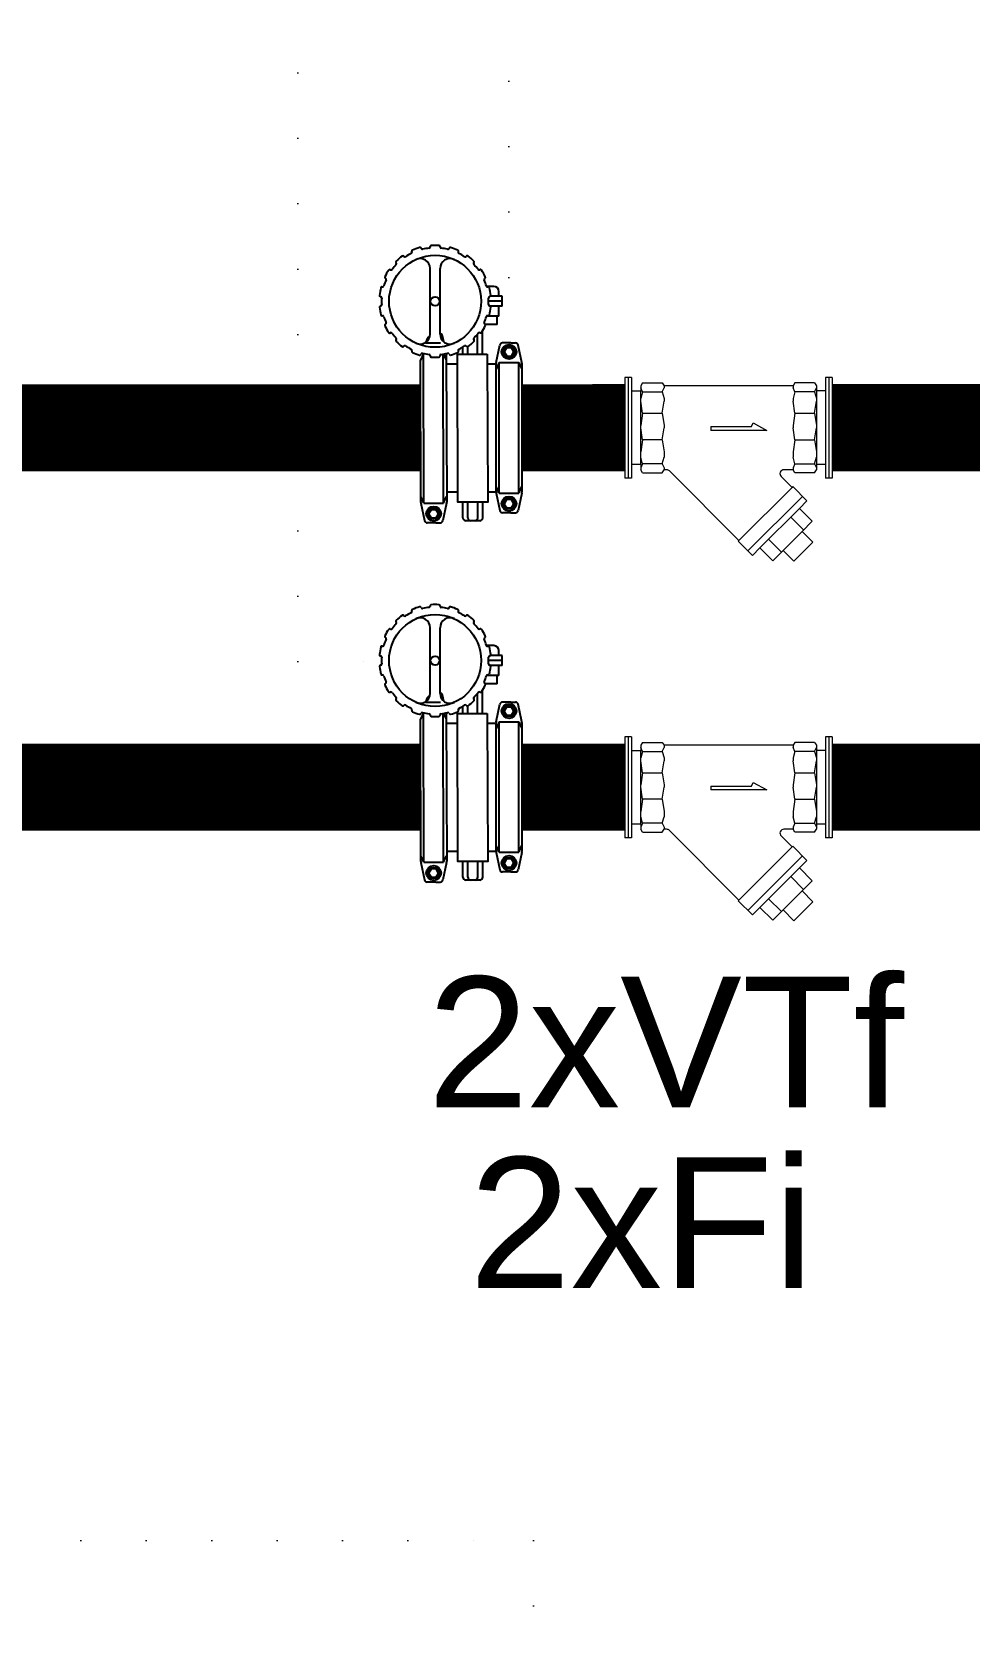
# Model space of a CAD drawing. Extents: x -6531732 to 89637, y -8915 to 32458.
# Drawn here: x 63611 to 64687, y 18354 to 20208 of the extents above; entities that cross this region are included whole.
import ezdxf

# ---------------------------------------------------------------- set-up
doc = ezdxf.new("R2010")
doc.units = 0
doc.linetypes.add('ACAD_ISO07W100', pattern=[3, 0, -3])
for name, color, linetype, lineweight in [('SAN-MC-Circuit_Informatii', 83, 'ACAD_ISO07W100', 25), ('SAN-MC-EQUIPMENTS', 140, 'Continuous', 15), ('SAN-MC-Sprinklere', 4, 'SPK_LINE', 25), ('SAN-MC-VALVE', 7, 'Continuous', 5)]:
    doc.layers.add(name, color=color, linetype=linetype, lineweight=lineweight)
doc.layers.add('SAN-MC-TEXT', color=7, linetype='Continuous')
doc.styles.get("Standard").update_dxf_attribs({"font": 'arial.ttf'})
doc.linetypes.add('SPK_LINE', pattern='A,300,-250,["SPK",Standard,S=0.5,R=0,X=-130.5,Y=-30.5],-100', length=650)

# ---------------------------------------------------------------- blocks, each defined once
blk = doc.blocks.new('FI')
at = {"layer": 'SAN-MC-EQUIPMENTS', "linetype": 'Continuous', "lineweight": 5}
for p, q in [((-30.96, 127.37), (-30.96, 123.22)), ((-30.96, 127.37), (-30.96, 123.22)), ((-30.96, 127.37), (30.97, 127.37)), ((-30.96, 125.29), (30.97, 125.29)), ((-30.96, 123.22), (30.97, 123.22)), ((30.97, 127.37), (30.97, 123.22)), ((30.97, 127.37), (30.97, 123.22)), ((-30.96, 4.15), (-30.96, 0)), ((-30.96, 4.15), (-30.96, 0)), ((-30.96, 4.15), (30.96, 4.15)), ((-30.96, 2.07), (30.96, 2.07)), ((-30.96, 0), (30.96, 0)), ((30.96, 4.15), (30.96, 0)), ((30.96, 4.15), (30.96, 0))]:
    blk.add_line(p, q, dxfattribs=at)
at = {"layer": 'SAN-MC-EQUIPMENTS'}
for p, q in [((-22.66, 123.22), (-22.66, 117.65)), ((22.62, 123.22), (22.62, 117.65)), ((-27.57, 116.48), (-25.8, 117.65)), ((-27.57, 116.48), (-27.57, 104.43)), ((-25.8, 117.65), (-22.65, 117.65)), ((-22.07, 116.48), (-24.53, 117.65)), ((-22.65, 117.65), (22.65, 117.65)), ((-22.07, 116.48), (-18.07, 117.65)), ((-22.07, 116.48), (-22.07, 104.43)), ((-8.9, 116.48), (-16.33, 117.65)), ((-8.9, 116.48), (-1.48, 117.65)), ((-8.9, 104.43), (-8.9, 116.48)), ((7.38, 116.48), (-0.04, 117.65)), ((7.38, 116.48), (14.81, 117.65)), ((7.38, 104.43), (7.38, 116.48)), ((22.07, 116.48), (18.07, 117.65)), ((22.07, 116.48), (24.53, 117.65)), ((22.07, 104.43), (22.07, 116.48)), ((22.65, 117.65), (25.81, 117.65)), ((27.57, 116.48), (25.81, 117.65)), ((27.57, 116.48), (27.57, 104.43)), ((36.16, 103.12), (44.86, 111.82)), ((49.53, 107.15), (44.86, 111.82)), ((57.42, 115.04), (49.53, 107.15)), ((62.7, 109.76), (54.81, 101.87)), ((63.67, 108.78), (57.42, 115.04)), ((63.67, 108.78), (70.33, 115.44)), ((82.01, 103.76), (70.33, 115.44)), ((-27.57, 104.43), (-25.8, 103.26)), ((-25.8, 103.26), (-25.8, 24.11)), ((-22.07, 104.43), (-24.53, 103.26)), ((-22.07, 104.43), (-18.07, 103.26)), ((-8.9, 104.43), (-16.33, 103.26)), ((-8.9, 104.43), (-1.48, 103.26)), ((7.38, 104.43), (-0.04, 103.26)), ((7.38, 104.43), (14.81, 103.26)), ((22.07, 104.43), (18.07, 103.26)), ((22.07, 104.43), (24.53, 103.26)), ((27.57, 104.43), (25.81, 103.26)), ((25.81, 103.26), (25.81, 97.64)), ((36.62, 102.66), (29.9, 95.94)), ((36.16, 103.12), (36.62, 102.66)), ((69.23, 70.05), (36.62, 102.66)), ((75.64, 75.54), (42.11, 109.07)), ((49.53, 107.15), (73.72, 82.96)), ((63.67, 108.78), (75.35, 97.1)), ((82.01, 103.76), (75.35, 97.1)), ((76.33, 96.13), (68.44, 88.24)), ((81.61, 90.85), (73.72, 82.96)), ((75.35, 97.1), (81.61, 90.85)), ((-3.04, 78.88), (1.58, 87.09)), ((1.58, 87.09), (1.58, 52.77)), ((73.72, 82.96), (78.39, 78.29)), ((-0.71, 77.83), (-3.04, 78.88)), ((-0.71, 52.77), (-0.71, 77.83)), ((69.23, 70.05), (26.51, 27.33)), ((69.69, 69.58), (69.23, 70.05)), ((69.69, 69.58), (78.39, 78.29)), ((-0.71, 52.77), (1.58, 52.77)), ((-27.57, 22.93), (-25.8, 24.11)), ((-27.57, 10.88), (-27.57, 22.93)), ((-22.07, 22.93), (-24.53, 24.11)), ((-22.07, 22.93), (-18.07, 24.11)), ((-22.07, 10.88), (-22.07, 22.93)), ((-8.9, 22.93), (-16.33, 24.11)), ((-8.9, 22.93), (-1.48, 24.11)), ((-8.9, 10.88), (-8.9, 22.93)), ((7.38, 22.93), (-0.04, 24.11)), ((7.38, 22.93), (14.81, 24.11)), ((7.38, 22.93), (7.38, 10.88)), ((22.07, 22.93), (18.07, 24.11)), ((22.07, 22.93), (24.53, 24.11)), ((22.07, 22.93), (22.07, 10.88)), ((25.8, 25.63), (25.8, 24.11)), ((27.57, 22.93), (25.8, 24.11)), ((27.57, 10.88), (27.57, 22.93)), ((-27.57, 10.88), (-25.8, 9.71)), ((-22.07, 10.88), (-24.53, 9.71)), ((-22.07, 10.88), (-18.07, 9.71)), ((-8.9, 10.88), (-16.33, 9.71)), ((-8.9, 10.88), (-1.48, 9.71)), ((7.38, 10.88), (-0.04, 9.71)), ((7.38, 10.88), (14.81, 9.71)), ((22.07, 10.88), (18.07, 9.71)), ((22.07, 10.88), (24.53, 9.71)), ((27.57, 10.88), (25.81, 9.71)), ((-25.8, 9.71), (-22.68, 9.71)), ((-22.68, 4.15), (-22.68, 9.71)), ((22.68, 9.71), (-22.68, 9.71)), ((22.62, 9.71), (22.62, 4.15)), ((22.62, 9.71), (25.81, 9.71))]:
    blk.add_line(p, q, dxfattribs=at)
at = {"layer": 'SAN-MC-EQUIPMENTS', "linetype": 'Continuous'}
for p, q in [((-25.8, 103.26), (-24.53, 103.26)), ((-18.07, 103.26), (-16.33, 103.26)), ((-1.48, 103.26), (-0.04, 103.26)), ((14.81, 103.26), (18.07, 103.26)), ((24.53, 103.26), (25.81, 103.26)), ((-25.8, 24.11), (-24.53, 24.11)), ((-18.07, 24.11), (-16.33, 24.11)), ((-1.48, 24.11), (-0.04, 24.11)), ((14.81, 24.11), (18.07, 24.11)), ((24.53, 24.11), (25.81, 24.11))]:
    blk.add_line(p, q, dxfattribs=at)
at = {"layer": 'SAN-MC-EQUIPMENTS'}
for centre, start, end in [((28.21, 97.64), 180, 315), ((28.2, 25.63), 134.87317, 180)]:
    blk.add_arc(centre, 2.4, start, end, dxfattribs=at)
blk = doc.blocks.new('rob')
at = {"layer": 'SAN-MC-TEXT'}
for p, q in [((104569.3, 111116.9, 1427.3), (104569.4, 111116.5, 1427.3)), ((104580, 111120.8, 1427.3), (104580.1, 111120.6, 1427.3)), ((104590.4, 111122.7, 1427.3), (104590.4, 111122.2, 1427.3)), ((104601.8, 111122.7, 1427.3), (104601.8, 111122.4, 1427.3)), ((104612.1, 111120.8, 1427.3), (104612, 111120.4, 1427.3)), ((104622.9, 111116.9, 1427.3), (104622.8, 111116.7, 1427.3)), ((104544.7, 111096.3, 1427.3), (104544.9, 111096.1, 1427.3)), ((104551.4, 111104.3, 1427.3), (104551.7, 111104, 1427.3)), ((104560.2, 111111.7, 1427.3), (104560.3, 111111.5, 1427.3)), ((104590.4, 111022.3, 1427.3), (104590.4, 111097.7, 1427.3)), ((104601.8, 111022.3, 1427.3), (104601.8, 111097.7, 1427.3)), ((104632, 111111.7, 1427.3), (104631.7, 111111.3, 1427.3)), ((104640.7, 111104.3, 1427.3), (104640.6, 111104.1, 1427.3)), ((104647.5, 111096.3, 1427.3), (104647.1, 111096.1, 1427.3)), ((104539, 111086.4, 1427.3), (104539.4, 111086.2, 1427.3)), ((104653.2, 111086.4, 1427.3), (104653, 111086.3, 1427.3)), ((104663.7, 111077.1, 1427.3), (104655.1, 111077.1, 1427.3)), ((104533.4, 111065.3, 1427.3), (104533.6, 111065.2, 1427.3)), ((104656.8, 111076.5, 1427.3), (104656.4, 111076.4, 1427.3)), ((104673.2, 111060, 1427.3), (104657.5, 111060, 1427.3)), ((104658.8, 111065.3, 1427.3), (104658.5, 111065.2, 1427.3)), ((104673.2, 111065.7, 1427.3), (104659.6, 111065.7, 1427.3)), ((104669.4, 111065.7, 1427.3), (104669.4, 111071.4, 1427.3)), ((104673.2, 111054.3, 1427.3), (104673.2, 111065.7, 1427.3)), ((104533.4, 111054.7, 1427.3), (104533.8, 111054.8, 1427.3)), ((104535.4, 111043.5, 1427.3), (104535.6, 111043.5, 1427.3)), ((104667.4, 111042.9, 1427.3), (104655.1, 111042.9, 1427.3)), ((104669.4, 111042.9, 1427.3), (104655.1, 111042.9, 1427.3)), ((104656.8, 111043.5, 1427.3), (104656.5, 111043.5, 1427.3)), ((104658.8, 111054.7, 1427.3), (104658.3, 111054.8, 1427.3)), ((104673.2, 111054.3, 1427.3), (104659.6, 111054.3, 1427.3)), ((104667.4, 111033.2, 1427.3), (104667.4, 111042.9, 1427.3)), ((104669.4, 111042.9, 1427.3), (104669.4, 111054.3, 1427.3)), ((104539, 111033.6, 1427.3), (104539.2, 111033.8, 1427.3)), ((104544.7, 111023.7, 1427.3), (104545.1, 111024, 1427.3)), ((104644.6, 111022.4, 1427.3), (104644.6, 110999.2, 1427.3)), ((104647.5, 111023.7, 1427.3), (104647.3, 111023.9, 1427.3)), ((104650.3, 111025.6, 1427.3), (104650.3, 110999.2, 1427.3)), ((104653.2, 111033.6, 1427.3), (104652.8, 111033.8, 1427.3)), ((104667.4, 111033.2, 1427.3), (104653.7, 111033.2, 1427.3)), ((104551.4, 111015.7, 1427.3), (104551.6, 111015.9, 1427.3)), ((104560.2, 111008.3, 1427.3), (104560.5, 111008.7, 1427.3)), ((104569.3, 111003.1, 1427.3), (104569.4, 111003.3, 1427.3)), ((104585.6, 111012.4, 713.6), (104602.5, 111012.4, 713.6)), ((104606, 111013.4, 713.6), (104604.6, 111020.3, 713.6)), ((104622.9, 111003.1, 1427.3), (104622.7, 111003.5, 1427.3)), ((104627.5, 111007.3, 1427.3), (104627.5, 110999.2, 1427.3)), ((104632, 111008.3, 1427.3), (104631.8, 111008.5, 1427.3)), ((104633.2, 111007.8, 1427.3), (104633.2, 110999.2, 1427.3)), ((104640.7, 111015.7, 1427.3), (104640.4, 111016, 1427.3)), ((104666.2, 110989.8), (104670.5, 111009.8)), ((104683.2, 111012.3), (104673.6, 111012.3)), ((104678.2, 111006.6), (104675.5, 111001.9)), ((104683.7, 111006.6), (104678.2, 111006.6)), ((104683.2, 111012.3), (104688.3, 111012.3)), ((104686.4, 111001.9), (104683.7, 111006.6)), ((104695.7, 110989.8), (104691.5, 111009.8)), ((104582.8, 111000.1, 713.6), (104579.4, 110992.6, 713.6)), ((104579.7, 110829.2), (104579.4, 110992.6, 713.6)), ((104580, 110999.2, 1427.3), (104580.2, 110999.6, 1427.3)), ((104583.3, 110828.4), (104582.9, 111000.1, 713.6)), ((104590.4, 110997.4, 1427.3), (104590.4, 110997.6, 1427.3)), ((104601.8, 110997.4, 1427.3), (104601.8, 110997.8, 1427.3)), ((104605.8, 110828.4), (104605.3, 110999.3, 713.6)), ((104605.6, 110999.4, 713.6), (104608.7, 110992.6, 713.6)), ((104609, 110999.3, 713.6), (104609.4, 110829.2)), ((104621.8, 110987.8, 713.6), (104609, 110987.8, 713.6)), ((104612.1, 110999.2, 1427.3), (104612.1, 110999.4, 1427.3)), ((104665.6, 110987.8, 713.6), (104656, 110987.8, 713.6)), ((104666.1, 110840.7), (104666.1, 110988.9)), ((104669.7, 110989.7), (104666.3, 110982.1)), ((104669.7, 110839.9), (104669.7, 110989.7)), ((104669.7, 110989.7), (104692.2, 110989.7)), ((104675.5, 111001.9), (104678.3, 110997.2)), ((104678.3, 110997.2), (104683.7, 110997.2)), ((104683.7, 110997.2), (104686.4, 111001.9)), ((104692.2, 110839.9), (104692.2, 110989.7)), ((104692.2, 110989.7), (104695.6, 110982.1)), ((104695.8, 110988.9), (104695.8, 110840.7)), ((104583.3, 110828.4), (104579.9, 110836)), ((104605.8, 110828.4), (104609.2, 110836)), ((104622.2, 110840.7), (104609.4, 110840.7)), ((104666.1, 110840.7), (104656.5, 110840.7)), ((104666.2, 110839.8), (104670.5, 110819.8)), ((104669.7, 110839.9), (104666.3, 110847.5)), ((104669.7, 110839.9), (104692.2, 110839.9)), ((104695.7, 110839.8), (104691.5, 110819.8)), ((104692.2, 110839.9), (104695.6, 110847.5)), ((104579.8, 110828.2), (104584, 110808.3)), ((104583.3, 110828.4), (104605.8, 110828.4)), ((104591.8, 110820.7), (104589.1, 110816)), ((104597.3, 110820.8), (104591.8, 110820.7)), ((104600, 110816.1), (104597.3, 110820.8)), ((104609.3, 110828.2), (104605, 110808.3)), ((104627.9, 110811.4, 713.6), (104627.9, 110829.3, 713.6)), ((104633.6, 110811.4, 713.6), (104633.6, 110829.3, 713.6)), ((104645.1, 110811.4, 713.6), (104645.1, 110829.3, 713.6)), ((104650.8, 110811.4, 713.6), (104650.8, 110829.3, 713.6)), ((104683.2, 110817.3), (104673.6, 110817.3)), ((104678.2, 110832.3), (104675.5, 110827.5)), ((104675.5, 110827.5), (104678.3, 110822.8)), ((104683.7, 110832.3), (104678.2, 110832.3)), ((104678.3, 110822.8), (104683.7, 110822.8)), ((104683.2, 110817.3), (104688.3, 110817.3)), ((104686.4, 110827.6), (104683.7, 110832.3)), ((104683.7, 110822.8), (104686.4, 110827.6)), ((104596.8, 110805.7), (104587.2, 110805.7)), ((104589.1, 110816), (104591.9, 110811.3)), ((104591.9, 110811.3), (104597.3, 110811.3)), ((104596.8, 110805.7), (104601.9, 110805.7)), ((104597.3, 110811.3), (104600, 110816.1)), ((104647.4, 110807.9, 713.6), (104631.4, 110807.9, 713.6))]:
    blk.add_line(p, q, dxfattribs=at)
at = {"layer": 'SAN-MC-TEXT', "elevation": 713.6}
blk.add_lwpolyline([(104656, 110999.2), (104656.5, 110829.3), (104622.2, 110829.3), (104621.8, 110999.2)], close=True, dxfattribs=at)
at = {"layer": 'SAN-MC-TEXT'}
for centre, radius in [((104596.1, 111060, 1427.3), 52.8), ((104596.1, 111060, 1427.3), 5.14), ((104681, 111002), 8.47), ((104681, 111002), 6.35), ((104681, 110827.6), 8.47), ((104594.5, 110816.1), 8.47), ((104594.5, 110816.1), 6.35), ((104681, 110827.6), 6.35)]:
    blk.add_circle(centre, radius, dxfattribs=at)
for centre, radius, start, end in [((104596.1, 111060, 1427.3), 61.4, 116.5141, 123.475), ((104568, 111116.2, 1427.3), 1.43, 296.5141, 25.2119), ((104570.6, 111117.4, 1427.3), 1.43, 113.9096, 205.2119), ((104596.1, 111060, 1427.3), 64.2, 106.0904, 113.9096), ((104578.7, 111120.3, 1427.3), 1.43, 20, 106.0904), ((104581.4, 111121.1, 1427.3), 1.43, 200, 283.475), ((104596.1, 111060, 1427.3), 61.4, 96.5141, 103.475), ((104589, 111122.4, 1427.3), 1.43, 276.5141, 5.2119), ((104591.8, 111122.7, 1427.3), 1.43, 93.9096, 185.2119), ((104596.1, 111060, 1427.3), 64.2, 86.0904, 93.9096), ((104600.4, 111122.7, 1427.3), 1.43, 0, 86.0904), ((104603.2, 111122.4, 1427.3), 1.43, 180, 263.475), ((104596.1, 111060, 1427.3), 61.4, 76.5141, 83.475), ((104610.7, 111121.1, 1427.3), 1.43, 256.5141, 345.2119), ((104613.5, 111120.3, 1427.3), 1.43, 73.9096, 165.2119), ((104596.1, 111060, 1427.3), 64.2, 66.0904, 73.9096), ((104621.5, 111117.4, 1427.3), 1.43, 340, 66.0904), ((104624.1, 111116.2, 1427.3), 1.43, 160, 243.475), ((104596.1, 111060, 1427.3), 61.4, 56.5141, 63.475), ((104596.1, 111060, 1427.3), 64.2, 146.0904, 153.9096), ((104544, 111095, 1427.3), 1.43, 60, 146.0904), ((104545.6, 111097.4, 1427.3), 1.43, 240, 323.475), ((104596.1, 111060, 1427.3), 61.4, 136.5141, 143.475), ((104552.5, 111105.2, 1427.3), 1.43, 133.9096, 225.2119), ((104596.1, 111060, 1427.3), 64.2, 126.0904, 133.9096), ((104550.5, 111103.2, 1427.3), 1.43, 316.5141, 45.2119), ((104559.1, 111110.8, 1427.3), 1.43, 40, 126.0904), ((104561.4, 111112.4, 1427.3), 1.43, 220, 303.475), ((104579, 111097.7, 1427.3), 11.4, 0, 114.4433), ((104613.2, 111097.7, 1427.3), 11.4, 65.5567, 180), ((104630.7, 111112.4, 1427.3), 1.43, 236.5141, 325.2119), ((104633.1, 111110.8, 1427.3), 1.43, 53.9096, 145.2119), ((104596.1, 111060, 1427.3), 64.2, 46.0904, 53.9096), ((104641.7, 111103.2, 1427.3), 1.43, 140, 223.475), ((104639.6, 111105.2, 1427.3), 1.43, 320, 46.0904), ((104596.1, 111060, 1427.3), 61.4, 36.5141, 43.475), ((104646.6, 111097.4, 1427.3), 1.43, 216.5141, 305.2119), ((104648.2, 111095, 1427.3), 1.43, 33.9096, 125.2119), ((104596.1, 111060, 1427.3), 64.2, 26.0904, 33.9096), ((104535.9, 111077.9, 1427.3), 1.43, 254.7881, 343.4859), ((104596.1, 111060, 1427.3), 61.4, 156.5141, 163.475), ((104539.7, 111087.6, 1427.3), 1.43, 153.9096, 245.2119), ((104538.5, 111085, 1427.3), 1.43, 336.5141, 65.2119), ((104653.7, 111085, 1427.3), 1.43, 120, 203.475), ((104596.1, 111060, 1427.3), 61.4, 16.5141, 23.475), ((104652.5, 111087.6, 1427.3), 1.43, 300, 26.0904), ((104656.3, 111077.9, 1427.3), 1.43, 196.5141, 285.2119), ((104663.7, 111071.4, 1427.3), 5.71, 0, 90), ((104596.1, 111060, 1427.3), 64.2, 166.0904, 173.9096), ((104533.6, 111066.7, 1427.3), 1.43, 173.9096, 260), ((104533.4, 111063.8, 1427.3), 1.43, 356.525, 80), ((104535.1, 111075.1, 1427.3), 1.43, 74.7881, 166.0904), ((104596.1, 111060, 1427.3), 61.4, 176.525, 183.4859), ((104657, 111075.1, 1427.3), 1.43, 13.9096, 105.2119), ((104658.8, 111063.8, 1427.3), 1.43, 100, 183.475), ((104596.1, 111060, 1427.3), 61.4, 356.5141, 3.475), ((104596.1, 111060, 1427.3), 64.2, 6.0904, 13.9096), ((104658.5, 111066.7, 1427.3), 1.43, 280, 6.0904), ((104533.6, 111053.3, 1427.3), 1.43, 94.7881, 186.0904), ((104596.1, 111060, 1427.3), 64.2, 186.0904, 193.9096), ((104533.4, 111056.2, 1427.3), 1.43, 274.7881, 3.4859), ((104535.1, 111044.9, 1427.3), 1.43, 193.9096, 280), ((104535.9, 111042.1, 1427.3), 1.43, 16.525, 100), ((104596.1, 111060, 1427.3), 61.4, 196.5141, 203.475), ((104596.1, 111060, 1427.3), 61.4, 336.5141, 343.475), ((104656.3, 111042.1, 1427.3), 1.43, 80, 163.475), ((104657, 111044.9, 1427.3), 1.43, 260, 346.0904), ((104658.8, 111056.2, 1427.3), 1.43, 176.5141, 265.2119), ((104596.1, 111060, 1427.3), 64.2, 346.0904, 353.9096), ((104658.5, 111053.3, 1427.3), 1.43, 353.9096, 85.2119), ((104539.7, 111032.4, 1427.3), 1.43, 120, 206.0904), ((104596.1, 111060, 1427.3), 64.2, 206.0904, 213.9096), ((104538.5, 111035, 1427.3), 1.43, 300, 23.475), ((104544, 111025, 1427.3), 1.43, 213.9096, 305.2119), ((104545.6, 111022.6, 1427.3), 1.43, 36.5141, 125.2119), ((104596.1, 111060, 1427.3), 61.4, 216.5141, 223.475), ((104579, 111022.3, 1427.3), 11.4, 245.5567, 0), ((104601.4, 111019.6, 713.6), 3.21, 12.1139, 90), ((104613.2, 111022.3, 1427.3), 11.4, 180, 294.4433), ((104596.1, 111060, 1427.3), 61.4, 316.5141, 323.475), ((104646.5, 111022.6, 1427.3), 1.43, 60, 143.475), ((104648.2, 111025, 1427.3), 1.43, 240, 326.0904), ((104596.1, 111060, 1427.3), 64.2, 326.0904, 333.9096), ((104653.7, 111035, 1427.3), 1.43, 156.5141, 245.2119), ((104652.5, 111032.4, 1427.3), 1.43, 333.9096, 65.2119), ((104552.5, 111014.8, 1427.3), 1.43, 140, 226.0904), ((104550.5, 111016.8, 1427.3), 1.43, 320, 43.475), ((104596.1, 111060, 1427.3), 64.2, 226.0904, 233.9096), ((104559.1, 111009.3, 1427.3), 1.43, 233.9096, 325.2119), ((104561.4, 111007.6, 1427.3), 1.43, 56.5141, 145.2119), ((104596.1, 111060, 1427.3), 61.4, 236.5141, 243.475), ((104568, 111003.8, 1427.3), 1.43, 340, 63.475), ((104570.6, 111002.6, 1427.3), 1.43, 160, 246.0904), ((104594.1, 111012.4, 713.6), 8.47, 117.8451, 175.8538), ((104621.5, 111002.6, 1427.3), 1.43, 293.9096, 25.2119), ((104624.1, 111003.8, 1427.3), 1.43, 116.5141, 205.2119), ((104596.1, 111060, 1427.3), 61.4, 296.5141, 303.475), ((104630.7, 111007.6, 1427.3), 1.43, 40, 123.475), ((104633.1, 111009.3, 1427.3), 1.43, 220, 306.0904), ((104596.1, 111060, 1427.3), 64.2, 306.0904, 313.9096), ((104641.6, 111016.8, 1427.3), 1.43, 136.5141, 225.2119), ((104639.6, 111014.8, 1427.3), 1.43, 313.9096, 45.2119), ((104673.6, 111009.1), 3.21, 90, 167.8861), ((104688.3, 111009.1), 3.21, 12.1139, 90), ((104596.1, 111060, 1427.3), 64.2, 246.0904, 253.9096), ((104578.7, 110999.7, 1427.3), 1.43, 253.9096, 345.2119), ((104581.4, 110998.9, 1427.3), 1.43, 76.5141, 165.2119), ((104596.1, 111060, 1427.3), 61.4, 256.5141, 263.475), ((104588.9, 110997.6, 1427.3), 1.43, 0, 83.475), ((104591.8, 110997.4, 1427.3), 1.43, 180, 266.0904), ((104596.1, 111060, 1427.3), 64.2, 266.0904, 273.9096), ((104600.4, 110997.4, 1427.3), 1.43, 273.9096, 5.2119), ((104603.2, 110997.6, 1427.3), 1.43, 96.5141, 185.2119), ((104596.1, 111060, 1427.3), 61.4, 276.5141, 283.475), ((104604.4, 110999.3, 713.6), 4.58, 0, 12.1139), ((104610.7, 110998.9, 1427.3), 1.43, 20, 103.475), ((104613.5, 110999.7, 1427.3), 1.43, 200, 286.0904), ((104596.1, 111060, 1427.3), 64.2, 286.0904, 293.9096), ((104670.7, 110988.9), 4.58, 167.8861, 180), ((104691.3, 110988.9), 4.58, 0, 12.1139), ((104670.7, 110840.7), 4.58, 180, 192.1139), ((104691.3, 110840.7), 4.58, 347.8861, 0), ((104584.2, 110829.2), 4.58, 180, 192.1139), ((104604.8, 110829.2), 4.58, 347.8861, 0), ((104673.6, 110820.5), 3.21, 192.1139, 270), ((104688.3, 110820.5), 3.21, 270, 347.8861), ((104587.2, 110808.9), 3.21, 192.1139, 270), ((104601.9, 110808.9), 3.21, 270, 347.8861), ((104631.4, 110811.4, 713.6), 3.43, 180, 270), ((104637.1, 110811.4, 713.6), 3.43, 180, 270), ((104641.6, 110811.4, 713.6), 3.43, 270, 0), ((104647.4, 110811.4, 713.6), 3.43, 270, 0)]:
    blk.add_arc(centre, radius, start, end, dxfattribs=at)

msp = doc.modelspace()

# ---------------------------------------------------------------- linework, layer by layer
at = {"layer": 'SAN-MC-Circuit_Informatii', "linetype": 'ACAD_ISO07W100', "lineweight": 0, "ltscale": 25}
msp.add_line((62465, 18476.7), (64186.2, 18476.7), dxfattribs=at)
at = {"layer": 'SAN-MC-Circuit_Informatii', "linetype": 'ACAD_ISO07W100', "lineweight": 0, "ltscale": 25, "elevation": 1427.3}
for points in [[(63915.6, 19485.6), (63915.6, 24573.3)], [(64157.9, 19851.6), (64157.9, 24573.3)]]:
    msp.add_lwpolyline(points, dxfattribs=at)
at = {"layer": 'SAN-MC-Circuit_Informatii', "linetype": 'ACAD_ISO07W100', "lineweight": 0, "ltscale": 25}
for points in [[(63915.6, 19485.6), (64008.9, 19485.6)], [(64186.2, 18476.7), (64186.2, 17772), (64493.3, 17772)]]:
    msp.add_lwpolyline(points, dxfattribs=at)
at = {"layer": 'SAN-MC-Sprinklere', "color": 3, "ltscale": 1.8, "const_width": 100}
for points in [[(61328.7, 19753.2), (64056.6, 19754)], [(64172.9, 19754), (64291.1, 19754.1)], [(63350, 19341.5), (64056.6, 19341.4)], [(64172.9, 19341.4), (64291.1, 19341.4)]]:
    msp.add_lwpolyline(points, dxfattribs=at)
for points in [[(64529.2, 19754.1), (66073.4, 19754.5, -0.413831), (66173.4, 19654.7), (66172.6, 18457.4)], [(64529.2, 19341.4), (65708.8, 19341.3, -0.414214), (65808.8, 19241.3), (65808.8, 18457.8)]]:
    msp.add_lwpolyline(points, format="xyb", dxfattribs=at)

# ---------------------------------------------------------------- block references
at = {"layer": 'SAN-MC-VALVE'}
for p in [(-40522.9, -91160.8), (-40522.9, -91573.2)]:
    msp.add_blockref('rob', p, dxfattribs=at)
at = {"layer": 'SAN-MC-VALVE', "xscale": 1.869314829586074, "yscale": 1.869314829586074, "zscale": 1.869314829586074, "rotation": 270}
for p in [(64291.1, 19754), (64291.1, 19341.3)]:
    msp.add_blockref('FI', p, dxfattribs=at)

# ---------------------------------------------------------------- texts
at = {"layer": 'SAN-MC-TEXT', "char_height": 150, "width": 2612.917, "attachment_point": 1}
for s, insert in [('\\pxqc;2xVTf ', (63031.5, 19124)), ('\\pxqc;2xFi ', (63003.8, 18916.7))]:
    msp.add_mtext(s, dxfattribs=dict(at, insert=insert))

doc.saveas('drawing.dxf')
